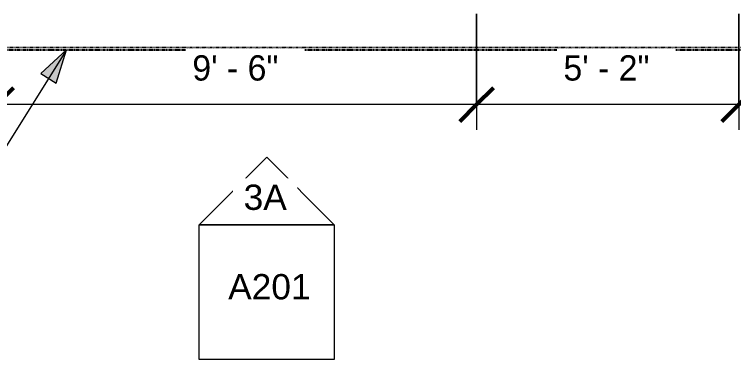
# Model space of a CAD drawing. Header units: inches. Extents: x 14 to 1007, y 932 to 1434.
# Drawn here: x 437 to 607.8, y 931.7 to 1013.6 of the extents above; entities that cross this region are included whole.
import ezdxf

# ---------------------------------------------------------------- set-up
doc = ezdxf.new("R2010")
doc.units = ezdxf.units.IN
doc.header["$MEASUREMENT"] = 0
doc.linetypes.add('Aligning Line 1_8_', pattern=[0.25, 0.125, -0.125])
doc.linetypes.add('Double Dash 3_8_', pattern=[1, 0.375, -0.125, 0.125, -0.125, 0.125, -0.125])
for name, color, linetype, lineweight in [('A-ANNO-DIMS', 211, 'Continuous', 9), ('A-ANNO-DIMS-64', 211, 'Continuous', 9), ('C-PROP-LINE', 91, 'Double Dash 3_8_', 30), ('G-ANNO-SYMB', 111, 'Aligning Line 1_8_', 9), ('G-ANNO-SYMB-1', 111, 'Continuous', 9), ('G-ANNO-TEXT-1', 147, 'Continuous', 9)]:
    doc.layers.add(name, color=color, linetype=linetype, lineweight=lineweight)
doc.styles.add('Arial', font='arial.ttf', dxfattribs={"height": 6})
doc.styles.add('Century Gothic', font='ufonts.com_century-gothic.ttf', dxfattribs={"height": 6})
doc.dimstyles.new('OD_-__1___Tolerance_1', dxfattribs={"dimscale": 12, "dimtxt": 6.26501, "dimasz": 0.666667, "dimexe": 0.5, "dimexo": 0.333333, "dimgap": 0.333333, "dimtad": 1, "dimdec": 0, "dimzin": 1, "dimdsep": 46, "dimlunit": 4, "dimtxsty": 'Century Gothic', "dimblk1": 'OBLIQUE', "dimblk2": 'OBLIQUE', "dimsah": 1, "dimcen": 0.09, "dimdle": 0.5, "dimazin": 0, "dimtfac": 1, "dimtdec": 4, "dimtix": 1, "dimtmove": 0, "dimatfit": 3, "dimfxl": 1, "dimtvp": 1, "dimtfill": 1, "dimfrac": 2, "dimtolj": 1, "dimtzin": 0, "dimarcsym": 2})

# ---------------------------------------------------------------- blocks, each defined once
blk = doc.blocks.new('Family - ___-731760-Existing 1st Floor Plan')
at = {"layer": 'C-PROP-LINE'}
blk.add_line((1005.24, -995.4), (1005.24, -66.29), dxfattribs=at)
blk = doc.blocks.new('Elevation - Detail Number-151647-Existing 1st Floor Plan')
at = {"layer": 'G-ANNO-SYMB-1'}
for p, q in [((-0.25, -0.25), (-0.25, 0.25)), ((-0.25, 0.25), (0.25, 0.25)), ((0.25, 0.25), (0.25, -0.25)), ((0.25, -0.25), (-0.25, -0.25))]:
    blk.add_line(p, q, dxfattribs=at)
blk = doc.blocks.new('Elevation - Detail Number-151370-Existing 1st Floor Plan')
at = {"layer": 'G-ANNO-SYMB-1'}
for p, q in [((0, 0.25), (-0.25, 0)), ((0.25, 0), (0, 0.25)), ((-0.25, 0), (0.25, 0))]:
    blk.add_line(p, q, dxfattribs=at)
blk = doc.blocks.new('DIMBLOCK2-Existing 1st Floor Plan')
at = {"layer": 'A-ANNO-DIMS-64'}
for p, q in [((721.52, 1058.74), (721.52, 986.24)), ((721.52, 992.24), (721.52, 1058.74)), ((609.02, 1013.74), (609.02, 986.24)), ((609.02, 992.24), (609.02, 1013.74)), ((721.52, 992.24), (609.02, 992.24))]:
    blk.add_line(p, q, dxfattribs=at)
at = {"layer": 'A-ANNO-DIMS-64', "lineweight": 50}
for p, q in [((609.02, 992.24), (613.02, 996.24)), ((721.52, 992.24), (725.52, 996.24)), ((609.02, 992.24), (605.02, 988.24)), ((721.52, 992.24), (717.52, 988.24))]:
    blk.add_line(p, q, dxfattribs=at)
at = {"layer": 'A-ANNO-DIMS-64', "color": 0, "insert": (654.78, 1003.93), "char_height": 6, "width": 25.1794, "attachment_point": 1, "line_spacing_factor": 0.984502, "style": 'Century Gothic', "bg_fill": 3, "box_fill_scale": 1.25, "bg_fill_color": 256, "bg_fill_true_color": 13158600, "bg_fill_transparency": 0}
blk.add_mtext('9\' - 5"', dxfattribs=at)
blk = doc.blocks.new('_Oblique')
at = {"color": 0, "linetype": 'ByBlock', "lineweight": -2}
blk.add_line((-0.5, -0.5), (0.5, 0.5), dxfattribs=at)
blk = doc.blocks.new('DIMBLOCK3-Existing 1st Floor Plan')
at = {"layer": 'A-ANNO-DIMS-64'}
for p, q in [((546.77, 1013.74), (546.77, 986.24)), ((546.77, 992.24), (546.77, 1013.74)), ((609.02, 1013.74), (609.02, 986.24)), ((609.02, 992.24), (609.02, 1013.74)), ((609.02, 992.24), (546.77, 992.24))]:
    blk.add_line(p, q, dxfattribs=at)
at = {"layer": 'A-ANNO-DIMS-64', "lineweight": 50}
for p, q in [((546.77, 992.24), (550.77, 996.24)), ((609.02, 992.24), (613.02, 996.24)), ((546.77, 992.24), (542.77, 988.24)), ((609.02, 992.24), (605.02, 988.24))]:
    blk.add_line(p, q, dxfattribs=at)
at = {"layer": 'A-ANNO-DIMS-64', "color": 0, "insert": (567.4, 1003.93), "char_height": 6, "width": 25.1794, "attachment_point": 1, "line_spacing_factor": 0.984502, "style": 'Century Gothic', "bg_fill": 3, "box_fill_scale": 1.25, "bg_fill_color": 256, "bg_fill_true_color": 13158600, "bg_fill_transparency": 0}
blk.add_mtext('5\' - 2"', dxfattribs=at)
blk = doc.blocks.new('DIMBLOCK4-Existing 1st Floor Plan')
at = {"layer": 'A-ANNO-DIMS-64'}
for p, q in [((432.77, 1013.74), (432.77, 986.24)), ((432.77, 992.24), (432.77, 1013.74)), ((546.77, 1013.74), (546.77, 986.24)), ((546.77, 992.24), (546.77, 1013.74)), ((546.77, 992.24), (432.77, 992.24))]:
    blk.add_line(p, q, dxfattribs=at)
at = {"layer": 'A-ANNO-DIMS-64', "lineweight": 50}
for p, q in [((432.77, 992.24), (436.77, 996.24)), ((546.77, 992.24), (550.77, 996.24)), ((432.77, 992.24), (428.77, 988.24)), ((546.77, 992.24), (542.77, 988.24))]:
    blk.add_line(p, q, dxfattribs=at)
at = {"layer": 'A-ANNO-DIMS-64', "color": 0, "insert": (479.28, 1003.93), "char_height": 6, "width": 25.1794, "attachment_point": 1, "line_spacing_factor": 0.984502, "style": 'Century Gothic', "bg_fill": 3, "box_fill_scale": 1.25, "bg_fill_color": 256, "bg_fill_true_color": 13158600, "bg_fill_transparency": 0}
blk.add_mtext('9\' - 6"', dxfattribs=at)

msp = doc.modelspace()

# ---------------------------------------------------------------- linework, layer by layer
at = {"layer": 'G-ANNO-SYMB'}
msp.add_line((991.23, 1005.8), (48.81, 1005.8), dxfattribs=at)

# ---------------------------------------------------------------- block references
at = {"layer": 'C-PROP-LINE', "rotation": 89.9999999999999}
msp.add_blockref('Family - ___-731760-Existing 1st Floor Plan', (0, 0), dxfattribs=at)
at = {"layer": 'G-ANNO-SYMB-1', "extrusion": (0, 0, -1), "xscale": 63.99999999999997, "yscale": 63.99999999999997, "zscale": 63.99999999999997}
msp.add_blockref('Elevation - Detail Number-151370-Existing 1st Floor Plan', (-496.93, 963.73), dxfattribs=at)
at = {"layer": 'G-ANNO-SYMB-1', "xscale": 63.99999999999997, "yscale": 63.99999999999997, "zscale": 63.99999999999997, "rotation": 90.00000000000031}
msp.add_blockref('Elevation - Detail Number-151647-Existing 1st Floor Plan', (496.93, 947.73), dxfattribs=at)

# ---------------------------------------------------------------- next in the draw order: texts
at = {"layer": 'G-ANNO-SYMB-1', "char_height": 6, "attachment_point": 2, "line_spacing_factor": 0.941778, "style": 'Arial', "bg_fill": 3, "box_fill_scale": 1.25, "bg_fill_color": 256, "bg_fill_true_color": 13158600, "bg_fill_transparency": 0}
for s, insert, width in [('3A', (496.58, 973.25), 12.2674), ('A201', (497.57, 952.02), 23.433)]:
    msp.add_mtext(s, dxfattribs=dict(at, insert=insert, width=width))

# ---------------------------------------------------------------- next in the draw order: dimensions: what is measured, and where the dimension line sits
at = {"layer": 'A-ANNO-DIMS'}
dim = msp.add_linear_dim(base=(609.01704759, 992.23865065), p1=(721.51704759, 1062.73780703), p2=(609.01704759, 1017.73780703), dimstyle='OD_-__1___Tolerance_1', override={"dimpost": '<>', "dimfxl": 121.166208}, dxfattribs=at)
dim.commit()
dim.dimension.update_dxf_attribs({"geometry": 'DIMBLOCK2-Existing 1st Floor Plan', "text_midpoint": (665.26704759, 999.38956842)})

# ---------------------------------------------------------------- next in the draw order: dimensions: what is measured, and where the dimension line sits
dim = msp.add_linear_dim(base=(546.77, 992.24), p1=(609.02, 1017.74), p2=(546.77, 1017.74), dimstyle='OD_-__1___Tolerance_1', override={"dimpost": '<>', "dimfxl": 62.25}, dxfattribs=at)
dim.commit()
dim.dimension.update_dxf_attribs({"geometry": 'DIMBLOCK3-Existing 1st Floor Plan', "text_midpoint": (577.89, 999.39)})

# ---------------------------------------------------------------- next in the draw order: dimensions: what is measured, and where the dimension line sits
dim = msp.add_linear_dim(base=(432.77, 992.24), p1=(546.77, 1017.74), p2=(432.77, 1017.74), dimstyle='OD_-__1___Tolerance_1', override={"dimpost": '<>', "dimfxl": 114}, dxfattribs=at)
dim.commit()
dim.dimension.update_dxf_attribs({"geometry": 'DIMBLOCK4-Existing 1st Floor Plan', "text_midpoint": (489.77, 999.39)})

# ---------------------------------------------------------------- next in the draw order: hatches: boundary and pattern name
at = {"layer": 'G-ANNO-TEXT-1'}
msp.add_hatch(color=256, dxfattribs=at).paths.add_polyline_path([(449.36, 1005.21), (443.29, 999.57), (446.93, 997.3)], flags=0)

# ---------------------------------------------------------------- next in the draw order: linework, layer by layer
for p, q in [((449.36, 1005.21), (427.58, 970.45)), ((449.36, 1005.21), (443.29, 999.57)), ((446.93, 997.3), (449.36, 1005.21)), ((443.29, 999.57), (446.93, 997.3))]:
    msp.add_line(p, q, dxfattribs=at)

doc.saveas('drawing.dxf')
